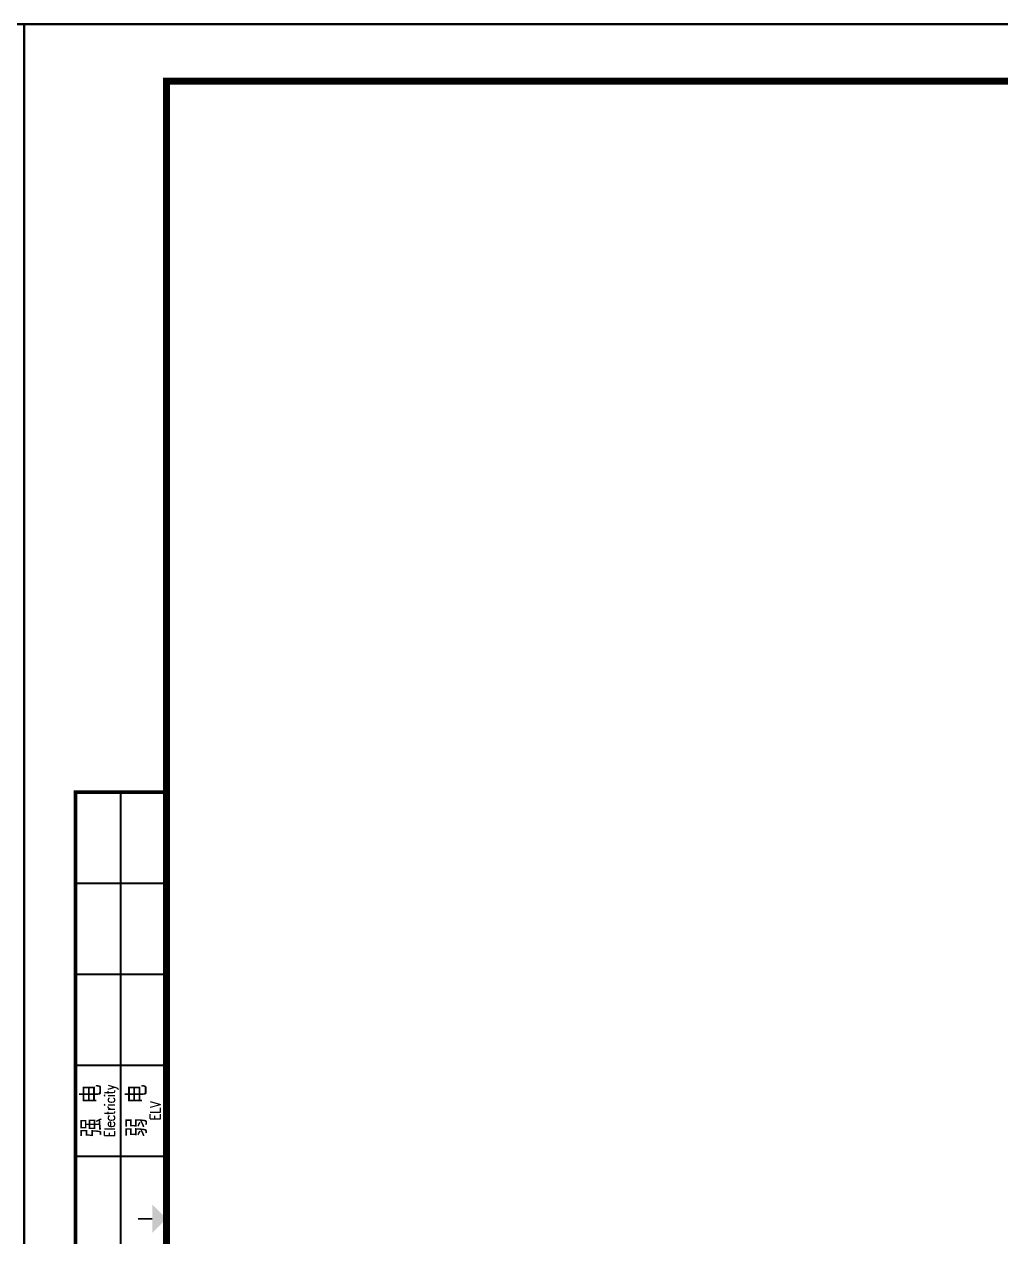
# Model space of a CAD drawing. Header units: millimetres. Extents: x -13830 to 215738, y -24143 to 193994.
# Drawn here: x 110348 to 118930, y 54299 to 64957 of the extents above; entities that cross this region are included whole.
import ezdxf
from ezdxf.enums import TextEntityAlignment as Align

# ---------------------------------------------------------------- set-up
doc = ezdxf.new("R2010")
doc.units = ezdxf.units.MM
doc.header["$LTSCALE"] = 100
doc.layers.get('0').update_dxf_attribs({"linetype": 'CONTINUOUS'})
doc.layers.add('TK HAHA', color=1, linetype='CONTINUOUS')
doc.layers.add('图框', color=7, linetype='CONTINUOUS')
doc.styles.add('TKZ1_tjhts.shx', font='tjromant.shx', dxfattribs={"bigfont": 'tjhts.shx'})
doc.styles.add('TKZ2_tjkts.shx', font='tjromant.shx', dxfattribs={"bigfont": 'tjkts.shx'})

# ---------------------------------------------------------------- blocks, each defined once
blk = doc.blocks.new('TJAD_TK_A1')
at = {"layer": '图框'}
for p in [(1341.38, 950.45), (500.38, 356.45)]:
    blk.add_line(p, (500.38, 950.45), dxfattribs=at)
blk = doc.blocks.new('180703-expo')
at = {"layer": '图框'}
blk.add_blockref('TJAD_TK_A1', (-500.38, -356.45), dxfattribs=at)
blk = doc.blocks.new('建筑类图框_A2')
for p, q in [((17, 29), (17, 285)), ((9, 269), (25, 269)), ((9, 253), (25, 253)), ((9, 237), (25, 237)), ((9, 221), (25, 221))]:
    blk.add_line(p, q)
at = {"layer": '图框'}
for p, q in [((0, 420), (594, 420)), ((0, 0), (0, 420))]:
    blk.add_line(p, q, dxfattribs=at)
at = {"layer": '图框', "const_width": 1.2}
blk.add_lwpolyline([(584, 410), (25, 410), (25, 10), (584, 10)], close=True, dxfattribs=at)
at = {"layer": '图框'}
for points, const_width in [([(25, 10), (9, 10), (9, 285), (25, 285)], 0.6), ([(22.5, 210), (20, 210)], 0.3)]:
    blk.add_lwpolyline(points, dxfattribs=dict(at, const_width=const_width))
blk.add_solid([(22.5, 207.5), (22.5, 212.5), (25, 210)], dxfattribs=at)
at = {"style": 'TKZ2_tjkts.shx', "width": 0.8}
for s, p in [('Electricity', (15.02, 229)), ('ELV', (23.02, 229))]:
    blk.add_text(s, height=1.8, rotation=90, dxfattribs=at).set_placement(p, align=Align.MIDDLE_CENTER)
at = {"style": 'TKZ2_tjkts.shx'}
for s, p in [('强 电', (11.79, 229)), ('弱 电', (19.79, 229))]:
    blk.add_text(s, height=3.6, rotation=90, dxfattribs=at).set_placement(p, align=Align.MIDDLE_CENTER)
at = {"style": 'TKZ1_tjhts.shx', "flags": 1}
for tag, p in [('CLIENT', (544, 391.5)), ('PROJETNAME', (544, 295.01)), ('SHEETTITLE', (544, 138.31))]:
    blk.add_attdef(tag, text='', height=5, dxfattribs=at).set_placement(p, align=Align.MIDDLE_CENTER)
at = {"style": 'TKZ1_tjhts.shx'}
for tag, height, p in [('SUB-PROJECT', 3.6, (554, 282)), ('SPRONO', 3, (573.85, 271.46)), ('DISLIN', 3.6, (534.11, 125.02)), ('STAGE', 3.6, (573.85, 124.59)), ('SHENO', 3, (533.97, 114.1)), ('REV', 3, (573.42, 115.09))]:
    blk.add_attdef(tag, text='', height=height, dxfattribs=at).set_placement(p, align=Align.MIDDLE_CENTER)
at = {"style": 'TKZ1_tjhts.shx', "width": 0.6}
blk.add_attdef('PRONO', text='', height=3, dxfattribs=at).set_placement((534.12, 271.77), align=Align.MIDDLE_CENTER)

msp = doc.modelspace()

# ---------------------------------------------------------------- linework, layer by layer
at = {"layer": 'TK HAHA', "color": 1}
for points in [[(80648.2, 124357.2), (164748.2, 124357.2), (164748.2, 64957.2), (80648.2, 64957.2)], [(80648.2, 64957.2), (110348.2, 64957.2), (110348.2, 22907.2), (80648.2, 22907.2)], [(140048.2, 43957.2), (110348.2, 43957.2), (110348.2, 64957.2), (140048.2, 64957.2)]]:
    msp.add_lwpolyline(points, close=True, dxfattribs=at)

# ---------------------------------------------------------------- block references
at = {"xscale": 50, "yscale": 50, "zscale": 50, "rotation": 270}
msp.add_blockref('180703-expo', (80648.2, 64957.2), dxfattribs=at)
at = {"layer": '图框', "xscale": 50, "yscale": 50, "zscale": 50}
msp.add_blockref('建筑类图框_A2', (110348.2, 43957.2), dxfattribs=at)

doc.saveas('drawing.dxf')
